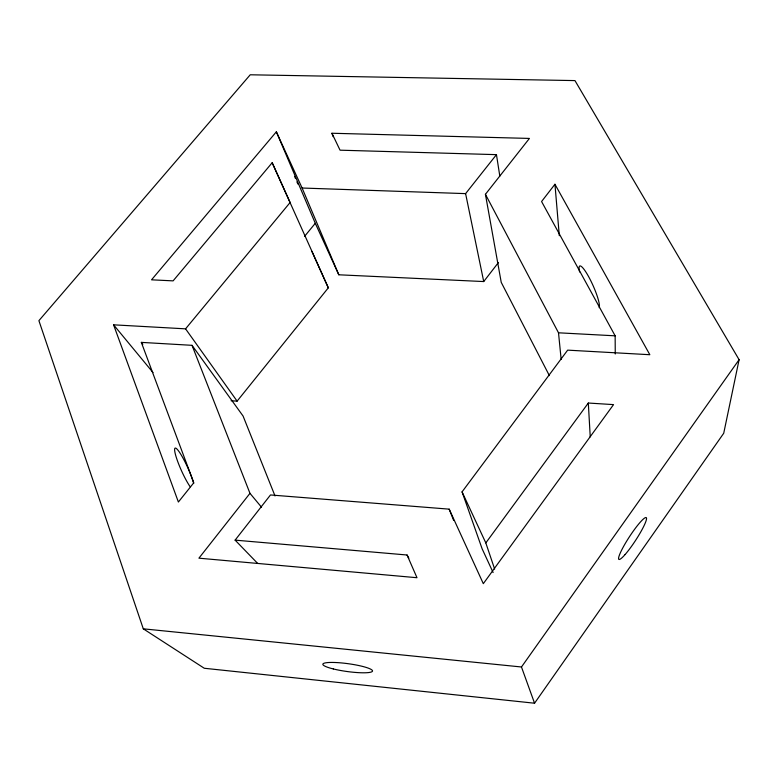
<?xml version="1.0" encoding="UTF-8"?>
<svg xmlns="http://www.w3.org/2000/svg" width="778" height="778" viewBox="0 0 778 778"><rect width="100%" height="100%" fill="white"/><g stroke="black" fill="none" stroke-linecap="round" stroke-linejoin="round"><path stroke-width="1.17" d="M739.1 359.699L723.725 433.249L534.554 703.215L204.283 668.263L143.298 628.828L38.9 320.662L250.234 74.785L574.961 80.591L739.1 359.699L521.474 666.989L534.554 703.215M494.643 569.068L485.812 542.918L588.314 403.033L613.541 404.618L483.313 583.665L449.188 509.152L270.481 494.964L235.112 540.136L257.722 563.486M493.106 572.52L482.127 548.801L462.064 491.871L567.658 350.139L649.834 354.719L554.947 184.26L541.576 201.531L615.145 335.824L615.252 354M275.023 495.946L243.076 416.036L192.02 345.325L141.333 342.378L193.78 482.788L178.386 502.024L113.578 324.825L185.563 328.841L290.116 202.504L272.183 162.719L173.105 280.868L151.535 279.817L276.355 131.803L315.284 223.286L338.809 274.79L483.721 281.558L498.367 262.614M192.02 345.325L249.971 493.34L198.915 558.176L416.989 577.723L407.069 555.006L235.112 540.136M549.375 375.628L501.236 282.375L485.423 194.306L529.429 138.426L331.934 133.252L333.149 136.665M483.721 281.558L465.604 193.625L496.461 154.647L340.054 150.183L331.934 133.252M231.085 400.748L237.115 401.137L328.316 287.831L272.183 162.719M304.519 236.434L315.284 223.286M276.355 131.803L302.107 188.023L465.604 193.625M485.423 194.306L558.507 332.799L615.145 335.824M143.298 628.828L521.474 666.989M249.971 493.34L261.525 507.207M113.578 324.825L153.033 372.574M141.333 342.378L142.851 344.255M185.563 328.841L237.115 401.137M407.069 555.006L408.82 558.157M462.064 491.871L485.812 542.918M311.92 251.45L328.316 287.831M294.57 176.363L295.514 178.551M296.914 181.848L297.857 184.046M302.107 188.023L338.809 274.79M449.188 509.152L453.632 520.356M496.461 154.647L499.816 176.129M558.507 332.799L561.162 359.407M554.947 184.26L559.304 235.705M588.314 403.033L590.239 436.876M190.153 486.736A23.204 3.491 65.8 0 1 176.013 456.501A23.204 3.491 65.8 0 1 179.883 452.845A23.204 3.491 65.8 0 1 193.683 483.391M579.6 271.95A23.097 4.075 65.8 0 1 588.829 277.017A23.097 4.075 65.8 0 1 599.177 307.699M625.113 554.529A24.993 3.569 -56.8 0 0 646.537 518.77A24.993 3.569 -56.8 0 0 625.93 542.363A24.993 3.569 -56.8 0 0 625.113 554.529M333.305 668.944A25.071 3.948 7.8 0 0 372.419 671.297A25.071 3.948 7.8 0 0 337.341 662.613A25.071 3.948 7.8 0 0 333.305 668.944"/></g></svg>
